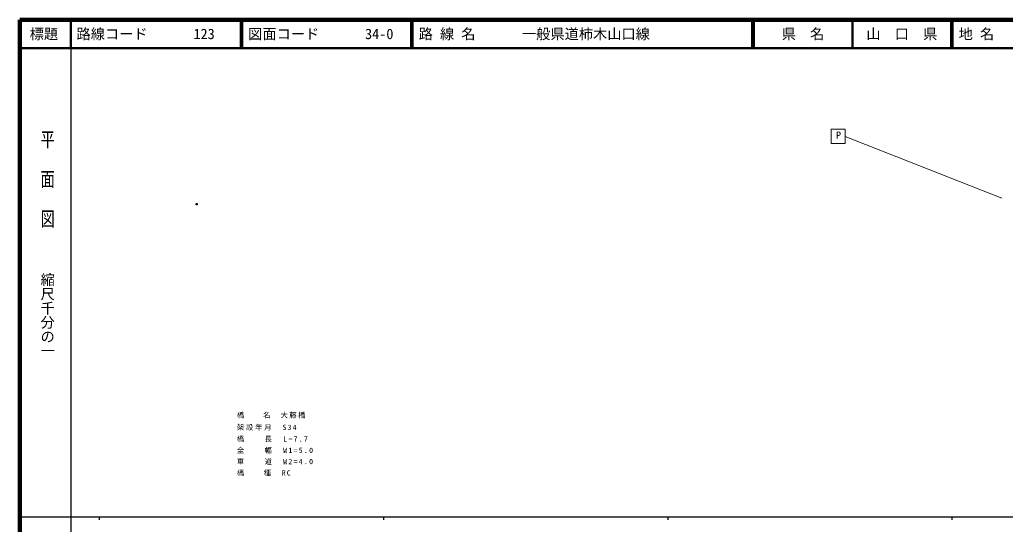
# Model space of a CAD drawing. Units: millimetres on the paper, with parts at other scales. Extents: x 40 to 680, y 20 to 380.
# Drawn here: x 40 to 386.8, y 202.4 to 380 of the extents above; entities that cross this region are included whole.
import ezdxf
from ezdxf.enums import TextEntityAlignment as Align

# ---------------------------------------------------------------- set-up
doc = ezdxf.new("R2010")
doc.units = ezdxf.units.MM
doc.header["$PDMODE"] = 32
doc.header["$PDSIZE"] = 0.5
for name, color, linetype in [('M-OTRS', 6, 'Continuous'), ('M-STR-HTXT', 7, 'Continuous'), ('M-TTL-TXT', 7, 'Continuous')]:
    doc.layers.add(name, color=color, linetype=linetype)
for name, color, linetype, lineweight in [('M-STR-STRC', 7, 'Continuous', 13), ('M-TTL', 2, 'Continuous', 140), ('M-TTL-BAND', 7, 'Continuous', 25), ('M-TTL-LINE', 7, 'Continuous', 50)]:
    doc.layers.add(name, color=color, linetype=linetype, lineweight=lineweight)
doc.styles.add('@ＭＳ ゴシック', font='')
doc.styles.add('ＭＳ ゴシック', font='')
doc.styles.add('ＭＳ 明朝', font='')
doc.styles.get('@ＭＳ ゴシック').set_extended_font_data('@MS Gothic')
doc.styles.get('ＭＳ ゴシック').set_extended_font_data('MS Gothic')
doc.styles.get('ＭＳ 明朝').set_extended_font_data('MS Mincho')

msp = doc.modelspace()

# ---------------------------------------------------------------- linework, layer by layer
at = {"layer": 'M-OTRS'}
msp.add_point((102.214, 315.078), dxfattribs=at)
at = {"layer": 'M-STR-STRC'}
for p, q in [((325.488, 341.417), (330.488, 341.417)), ((325.488, 336.417), (325.488, 341.417)), ((330.488, 341.417), (330.488, 336.417)), ((330.488, 336.417), (325.488, 336.417)), ((385.603, 317.236), (330.488, 338.915))]:
    msp.add_line(p, q, dxfattribs=at)
at = {"layer": 'M-TTL'}
for p, q in [((40, 380), (40, 20)), ((680, 380), (40, 380))]:
    msp.add_line(p, q, dxfattribs=at)
at = {"layer": 'M-TTL-BAND'}
for p, q in [((58, 370), (58, 20)), ((40, 205), (579, 205)), ((68, 205), (68, 204)), ((168, 205), (168, 204)), ((268, 205), (268, 204)), ((368, 205), (368, 204))]:
    msp.add_line(p, q, dxfattribs=at)
at = {"layer": 'M-TTL-LINE'}
for p, q in [((58, 380), (58, 370)), ((117.75, 380), (117.75, 370)), ((118.25, 380), (118.25, 370)), ((177.75, 380), (177.75, 370)), ((178.25, 380), (178.25, 370)), ((297.75, 380), (297.75, 370)), ((298.25, 380), (298.25, 370)), ((333, 380), (333, 370)), ((367.75, 380), (367.75, 370)), ((368.25, 380), (368.25, 370)), ((40, 370), (680, 370))]:
    msp.add_line(p, q, dxfattribs=at)

# ---------------------------------------------------------------- texts
at = {"layer": 'M-STR-HTXT', "char_height": 1.833, "attachment_point": 7, "style": 'ＭＳ ゴシック'}
for s, insert in [('\\T1.2;橋\u3000\u3000名\u3000大藤橋', (116.395, 239.708)), ('\\T1.25;架設年月\u3000S34', (116.395, 235.413)), ('\\T1.27;橋\u3000\u3000長\u3000L=7.7', (116.395, 231.315)), ('\\T1.27;全\u3000\u3000幅\u3000W1=5.0', (116.395, 227.335)), ('\\T1.27;車\u3000\u3000道\u3000W2=4.0', (116.395, 223.355)), ('\\T1.23;橋\u3000\u3000種\u3000RC', (116.395, 219.374))]:
    msp.add_mtext(s, dxfattribs=dict(at, insert=insert))
at = {"layer": 'M-STR-STRC', "style": 'ＭＳ 明朝'}
msp.add_text('P', height=2.566, dxfattribs=at).set_placement((327.238, 337.313), align=Align.BOTTOM_LEFT)
at = {"layer": 'M-TTL-BAND', "style": '@ＭＳ ゴシック', "width": 1.4}
msp.add_text('平  面  図', height=3.666, rotation=270, dxfattribs=at).set_placement((49.777, 306.475), align=Align.MIDDLE_RIGHT)
at = {"layer": 'M-TTL-BAND', "style": '@ＭＳ ゴシック'}
msp.add_text('縮尺千分の一', height=3.666, rotation=270, dxfattribs=at).set_placement((49.777, 261.03), align=Align.MIDDLE_RIGHT)
at = {"layer": 'M-TTL-TXT', "style": 'ＭＳ ゴシック'}
for s, p in [('標題', (48.5, 375)), ('県\u3000名', (315.625, 375)), ('山\u3000口\u3000県', (350.375, 375))]:
    msp.add_text(s, height=3.666, dxfattribs=at).set_placement(p, align=Align.MIDDLE_CENTER)
for s, p in [('路線コード', (60, 375)), ('123', (101.142, 375)), ('図面コード', (120.38, 375)), ('34-0', (161.521, 375)), ('路 線 名', (180.38, 375)), ('一般県道柿木山口線', (216.734, 375)), ('地 名', (370.38, 375))]:
    msp.add_text(s, height=3.666, dxfattribs=at).set_placement(p, align=Align.MIDDLE_LEFT)

doc.saveas('drawing.dxf')
